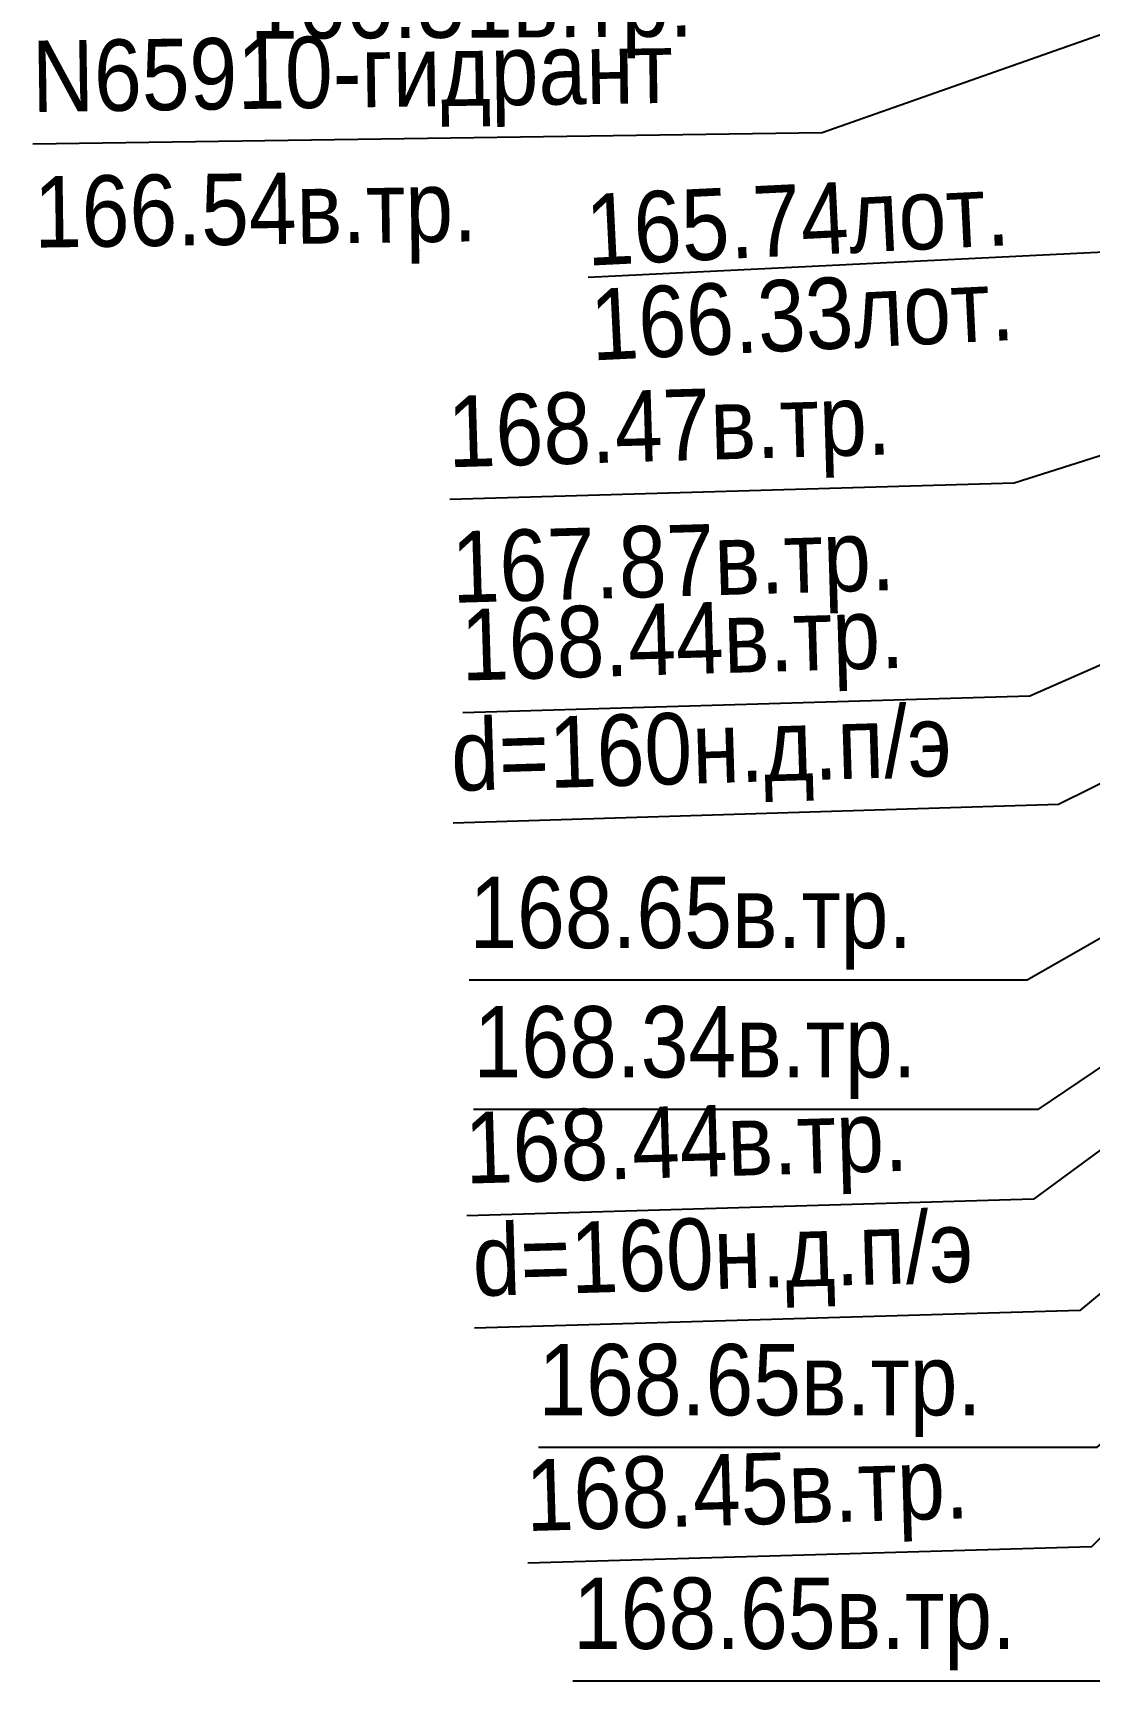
# Model space of a CAD drawing. Header units: metres. Extents: x -3947 to -3704, y 4976 to 6609.
# Drawn here: x -3912.47 to -3897.66, y 6433.46 to 6456.55 of the extents above; entities that cross this region are included whole.
import ezdxf
from ezdxf.enums import TextEntityAlignment as Align

# ---------------------------------------------------------------- set-up
doc = ezdxf.new("R2010")
doc.units = ezdxf.units.M
doc.header["$MEASUREMENT"] = 0
for name, color, linetype, lineweight in [('Водопровод', 7, 'Continuous', 25), ('Водосток', 7, 'Continuous', 25), ('Газопровод', 7, 'Continuous', 25), ('Кабель связи', 7, 'Continuous', 25)]:
    doc.layers.add(name, color=color, linetype=linetype, lineweight=lineweight)
doc.styles.add('Style-RUSSIAN_1251', font='RUSSIAN_1251.shx')

msp = doc.modelspace()

# ---------------------------------------------------------------- linework, layer by layer
at = {"layer": 'Водопровод', "linetype": 'Continuous', "flags": 128}
msp.add_lwpolyline([(-3890.864, 6458.864), (-3901.407, 6455.153), (-3912.468, 6454.994)], dxfattribs=at)
at = {"layer": 'Водосток', "linetype": 'Continuous', "flags": 128}
msp.add_lwpolyline([(-3883.351, 6459.306), (-3897.167, 6453.493), (-3904.684, 6453.127)], dxfattribs=at)
at = {"layer": 'Газопровод', "linetype": 'Continuous', "flags": 128}
for points in [[(-3877.61, 6456.94), (-3898.715, 6450.247), (-3906.626, 6450.016)], [(-3877.52, 6456.48), (-3898.494, 6447.259), (-3906.441, 6447.027)], [(-3877.4, 6455.98), (-3898.094, 6445.742), (-3906.579, 6445.482)], [(-3877.57, 6455.405), (-3897.792, 6438.653), (-3906.278, 6438.405)], [(-3877.28, 6455.48), (-3897.629, 6435.343), (-3905.533, 6435.113)], [(-3877.86, 6455.33), (-3898.44, 6440.212), (-3906.387, 6439.98)], [(-3879.891, 6453.938), (-3898.529, 6443.28), (-3906.351, 6443.28)], [(-3879.891, 6453.938), (-3898.383, 6441.468), (-3906.291, 6441.468)], [(-3879.689, 6447.198), (-3897.076, 6433.462), (-3904.898, 6433.462)]]:
    msp.add_lwpolyline(points, dxfattribs=at)
at = {"layer": 'Кабель связи', "linetype": 'Continuous', "flags": 128}
msp.add_lwpolyline([(-3879.185, 6452.519), (-3897.56, 6436.735), (-3905.383, 6436.735)], dxfattribs=at)

# ---------------------------------------------------------------- texts
at = {"layer": 'Водопровод', "linetype": 'Continuous', "style": 'Style-RUSSIAN_1251', "width": 0.899998}
for s, rotation, p in [('166.51в.тр.', 0.2985, (-3909.427, 6457.47)), ('N65910-гидрант', 0.8227, (-3912.489, 6456.444)), ('166.54в.тр.', 0.8227, (-3912.462, 6454.544))]:
    msp.add_text(s, height=1, rotation=rotation, dxfattribs=at).set_placement(p, align=Align.TOP_LEFT)
at = {"layer": 'Водосток', "linetype": 'Continuous', "style": 'Style-RUSSIAN_1251', "width": 0.899998}
for s, p in [('165.74лот.', (-3904.741, 6454.29)), ('166.33лот.', (-3904.676, 6452.962))]:
    msp.add_text(s, height=1, rotation=2.792, dxfattribs=at).set_placement(p, align=Align.TOP_LEFT)
at = {"layer": 'Газопровод', "linetype": 'Continuous', "style": 'Style-RUSSIAN_1251', "width": 0.9}
for s, rotation, p in [('168.47в.тр.', 1.6724, (-3906.669, 6451.466)), ('167.87в.тр.', 1.6724, (-3906.613, 6449.567)), ('168.44в.тр.', 1.6724, (-3906.483, 6448.477)), ('d=160н.д.п/э', 1.7524, (-3906.623, 6446.931)), ('168.44в.тр.', 1.6724, (-3906.429, 6441.43)), ('d=160н.д.п/э', 1.6724, (-3906.32, 6439.854)), ('168.45в.тр.', 1.6724, (-3905.575, 6436.562))]:
    msp.add_text(s, height=1, rotation=rotation, dxfattribs=at).set_placement(p, align=Align.TOP_LEFT)
at = {"layer": 'Газопровод', "linetype": 'Continuous', "style": 'Style-RUSSIAN_1251', "width": 0.899998}
for s, p in [('168.65в.тр.', (-3906.351, 6444.73)), ('168.34в.тр.', (-3906.291, 6442.918)), ('168.65в.тр.', (-3904.898, 6434.912))]:
    msp.add_text(s, height=1, dxfattribs=at).set_placement(p, align=Align.TOP_LEFT)
at = {"layer": 'Кабель связи', "linetype": 'Continuous', "style": 'Style-RUSSIAN_1251', "width": 0.899998}
msp.add_text('168.65в.тр.', height=1, dxfattribs=at).set_placement((-3905.383, 6438.185), align=Align.TOP_LEFT)

doc.saveas('drawing.dxf')
